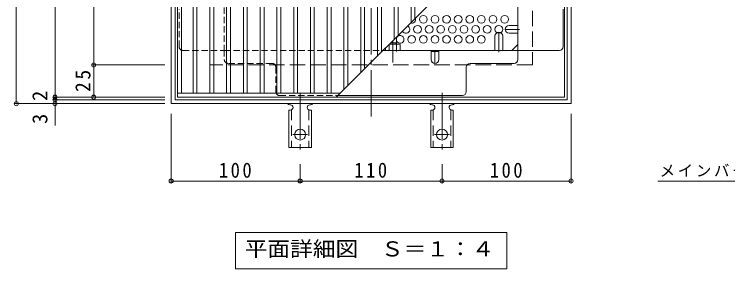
# Model space of a CAD drawing. Units: millimetres at full size, sheet at 1:4. Extents: x -838 to 994, y -781 to 732.
# Drawn here: x -771 to -218, y 160 to 357 of the extents above; entities that cross this region are included whole.
import ezdxf
from ezdxf.enums import TextEntityAlignment as Align

# ---------------------------------------------------------------- set-up
doc = ezdxf.new("R2010")
doc.units = ezdxf.units.MM
doc.header["$LTSCALE"] = 4
doc.header["$PDMODE"] = 32
doc.header["$PDSIZE"] = 3.2
for name, pattern in [('CHAIN1', [8, 5, -1, 1, -1]), ('CHAIN2', [12, 9, -1, 1, -1]), ('DASHED1', [1.8, 1.2, -0.6]), ('DASHED2', [3, 2, -1]), ('DASHED3', [4, 3, -1])]:
    doc.linetypes.add(name, pattern=pattern)
for name, color, linetype, lineweight in [('A-1_躯体', 3, 'Continuous', 9), ('A-2_仕上', 3, 'Continuous', 9), ('A-4_その他', 7, 'Continuous', 9), ('A-5_文字', 7, 'Continuous', 9), ('A-6_寸法', 2, 'Continuous', 9), ('A-7_ハッチ', 2, 'Continuous', 9), ('A-8_記号', 2, 'Continuous', 9), ('A-A_ﾊｯﾁ-ﾜｸ', 3, 'Continuous', 9), ('A-B_ﾊｯﾁ', 2, 'Continuous', 9), ('F-5_F-5ﾚｲﾔ', 7, 'Continuous', 9)]:
    doc.layers.add(name, color=color, linetype=linetype, lineweight=lineweight)
doc.styles.add('ＭＳ ゴシック', font='')
doc.styles.get('ＭＳ ゴシック').set_extended_font_data('MS Gothic')

msp = doc.modelspace()

# ---------------------------------------------------------------- linework, layer by layer
at = {"layer": 'A-1_躯体', "color": 2}
for p, q in [((-339.713, 598.162), (-339.713, 288.162)), ((-342.713, 595.162), (-342.713, 291.162)), ((-339.713, 288.162), (-649.713, 288.162)), ((-342.713, 291.162), (-646.713, 291.162))]:
    msp.add_line(p, q, dxfattribs=at)
at = {"layer": 'A-1_躯体', "color": 2, "linetype": 'DASHED3'}
for p, q in [((-369.713, 568.162), (-369.713, 318.162)), ((-369.713, 318.162), (-619.713, 318.162))]:
    msp.add_line(p, q, dxfattribs=at)
at = {"layer": 'A-1_躯体'}
for p, q in [((-474.913, 339.962), (-474.913, 334.359)), ((-480.413, 334.462), (-480.413, 334.359)), ((-479.517, 335.359), (-474.913, 335.359)), ((-475.413, 335.359), (-475.413, 334.359))]:
    msp.add_line(p, q, dxfattribs=at)
at = {"layer": 'A-1_躯体', "linetype": 'CHAIN2'}
msp.add_line((-477.913, 336.962), (-477.913, 320.126), dxfattribs=at)
at = {"layer": 'A-1_躯体', "color": 2}
for points in [[(-649.713, 288.162), (-649.713, 598.162), (-339.713, 598.162)], [(-646.713, 291.162), (-646.713, 595.162), (-342.713, 595.162)]]:
    msp.add_lwpolyline(points, dxfattribs=at)
at = {"layer": 'A-1_躯体', "color": 2, "linetype": 'DASHED3'}
msp.add_lwpolyline([(-619.713, 318.162), (-619.713, 568.162), (-369.713, 568.162)], dxfattribs=at)
at = {"layer": 'A-2_仕上'}
for p, q in [((-644.713, 593.162), (-644.713, 293.162)), ((-344.713, 293.162), (-344.713, 593.162)), ((-641.713, 590.162), (-641.713, 296.162)), ((-632.713, 590.162), (-632.713, 296.162)), ((-629.713, 590.162), (-629.713, 296.162)), ((-619.713, 590.162), (-619.713, 296.162)), ((-616.713, 590.162), (-616.713, 296.162)), ((-606.713, 590.162), (-606.713, 296.162)), ((-603.713, 590.162), (-603.713, 296.162)), ((-593.713, 590.162), (-593.713, 296.162)), ((-590.713, 590.162), (-590.713, 296.162)), ((-580.713, 590.162), (-580.713, 296.162)), ((-577.713, 590.162), (-577.713, 296.162)), ((-567.713, 590.162), (-567.713, 296.162)), ((-564.713, 590.162), (-564.713, 296.162)), ((-554.713, 590.162), (-554.713, 296.162)), ((-551.713, 590.162), (-551.713, 296.162)), ((-541.713, 590.162), (-541.713, 296.162)), ((-538.713, 590.162), (-538.713, 296.162)), ((-528.713, 590.162), (-528.713, 296.162)), ((-525.713, 590.162), (-525.713, 296.162)), ((-515.713, 590.162), (-515.713, 299.162)), ((-512.713, 590.162), (-512.713, 302.162)), ((-502.713, 590.162), (-502.713, 312.162)), ((-499.713, 590.162), (-499.713, 315.162)), ((-489.713, 590.162), (-489.713, 325.162)), ((-486.713, 590.162), (-486.713, 328.162)), ((-476.713, 590.162), (-476.713, 338.162)), ((-473.713, 590.162), (-473.713, 341.162)), ((-463.713, 590.162), (-463.713, 351.162)), ((-460.713, 590.162), (-460.713, 354.162)), ((-344.713, 470.162), (-521.713, 293.162)), ((-644.713, 296.162), (-518.713, 296.162)), ((-644.713, 293.162), (-344.713, 293.162))]:
    msp.add_line(p, q, dxfattribs=at)
at = {"layer": 'A-4_その他'}
for p, q in [((-769.713, 598.162), (-769.713, 288.162)), ((-739.713, 593.162), (-739.713, 293.162)), ((-709.713, 568.162), (-709.713, 318.162)), ((-710.913, 318.162), (-654.713, 318.162)), ((-709.713, 318.162), (-709.713, 293.162)), ((-740.913, 293.162), (-654.713, 293.162)), ((-739.713, 293.162), (-739.713, 291.162)), ((-770.913, 288.162), (-654.713, 288.162)), ((-740.913, 291.162), (-654.713, 291.162)), ((-739.713, 291.162), (-739.713, 271.154)), ((-649.713, 226.962), (-649.713, 280.162)), ((-339.713, 226.962), (-339.713, 280.162)), ((-549.713, 226.962), (-549.713, 241.23)), ((-439.713, 226.962), (-439.713, 241.23)), ((-649.713, 228.162), (-549.713, 228.162)), ((-549.713, 228.162), (-439.713, 228.162)), ((-439.713, 228.162), (-339.713, 228.162))]:
    msp.add_line(p, q, dxfattribs=at)
for p in [(-709.713, 318.162), (-739.713, 293.162), (-709.713, 293.162), (-769.713, 288.162), (-739.713, 291.162), (-739.713, 288.162), (-649.713, 228.162), (-549.713, 228.162), (-439.713, 228.162), (-339.713, 228.162)]:
    msp.add_point(p, dxfattribs=at)
at = {"layer": 'A-5_文字'}
for p, q in [((-599.913, 188.162), (-389.513, 188.162)), ((-599.913, 188.162), (-599.913, 160.162)), ((-389.513, 188.162), (-389.513, 160.162)), ((-599.913, 160.162), (-389.513, 160.162))]:
    msp.add_line(p, q, dxfattribs=at)
at = {"layer": 'A-6_寸法'}
for centre in [(-454.213, 353.529), (-445.213, 353.529), (-436.213, 353.529), (-427.213, 353.529), (-418.213, 353.529), (-409.213, 353.529), (-400.213, 353.529), (-391.213, 353.529), (-458.713, 345.734), (-449.713, 345.734), (-440.713, 345.734), (-431.713, 345.734), (-422.713, 345.734), (-413.713, 345.734), (-404.713, 345.734), (-395.713, 345.734), (-463.213, 337.94), (-454.213, 337.94), (-445.213, 337.94), (-436.213, 337.94), (-427.213, 337.94), (-418.213, 337.94), (-409.213, 337.94)]:
    msp.add_circle(centre, 3, dxfattribs=at)
for centre, start, end in [((-463.213, 353.529), 251.09585, 18.90415), ((-467.713, 345.734), 205.33117, 64.66883), ((-472.213, 337.94), 205.84193, 154.15807)]:
    msp.add_arc(centre, 3, start, end, dxfattribs=at)
at = {"layer": 'A-7_ハッチ', "linetype": 'CHAIN2'}
msp.add_line((-494.713, 278.162), (-494.713, 608.162), dxfattribs=at)
at = {"layer": 'A-7_ハッチ', "linetype": 'DASHED1'}
for p, q in [((-608.513, 556.966), (-608.513, 329.359)), ((-643.516, 332.359), (-643.516, 361.36)), ((-640.516, 329.359), (-608.513, 329.359)), ((-608.513, 329.359), (-608.513, 322.359)), ((-608.513, 329.359), (-485.517, 329.359)), ((-474.913, 329.359), (-474.913, 328.559)), ((-571.512, 319.359), (-605.513, 319.359)), ((-568.512, 316.359), (-568.512, 297.359)), ((-565.512, 294.359), (-520.517, 294.359))]:
    msp.add_line(p, q, dxfattribs=at)
at = {"layer": 'A-7_ハッチ'}
for p, q in [((-380.913, 322.359), (-380.913, 433.962)), ((-345.909, 332.359), (-345.909, 361.36)), ((-385.525, 329.359), (-380.913, 333.971)), ((-485.517, 329.359), (-348.909, 329.359)), ((-448.213, 328.559), (-442.213, 328.559)), ((-420.914, 297.359), (-420.914, 316.359)), ((-417.914, 319.359), (-383.913, 319.359)), ((-520.517, 294.359), (-423.914, 294.359))]:
    msp.add_line(p, q, dxfattribs=at)
at = {"layer": 'A-7_ハッチ', "linetype": 'DASHED1'}
for centre, start, end in [((-640.516, 332.359), 180, 270), ((-605.513, 322.359), 180, 270), ((-571.512, 316.359), 0, 90), ((-565.512, 297.359), 180, 270)]:
    msp.add_arc(centre, 3, start, end, dxfattribs=at)
at = {"layer": 'A-7_ハッチ'}
for centre, start, end in [((-348.909, 332.359), 270, 0), ((-383.913, 322.359), 270, 0), ((-417.914, 316.359), 90, 180), ((-423.914, 297.359), 270, 0)]:
    msp.add_arc(centre, 3, start, end, dxfattribs=at)
at = {"layer": 'A-8_記号'}
for p, q in [((-387.713, 348.734), (-380.913, 348.734)), ((-398.713, 340.509), (-398.713, 329.359)), ((-392.713, 340.509), (-392.713, 329.359)), ((-387.713, 342.734), (-380.913, 342.734)), ((-448.213, 322.359), (-448.213, 329.359)), ((-442.213, 322.359), (-442.213, 329.359))]:
    msp.add_line(p, q, dxfattribs=at)
at = {"layer": 'A-8_記号', "linetype": 'CHAIN1'}
for p, q in [((-395.713, 328.159), (-395.713, 343.509)), ((-379.713, 345.734), (-390.713, 345.734)), ((-445.213, 329.359), (-445.213, 319.359))]:
    msp.add_line(p, q, dxfattribs=at)
at = {"layer": 'A-8_記号'}
for centre, start, end in [((-387.713, 345.734), 90, 270), ((-395.713, 340.509), 0, 180), ((-445.213, 322.359), 180, 0)]:
    msp.add_arc(centre, 3, start, end, dxfattribs=at)
at = {"layer": 'A-A_ﾊｯﾁ-ﾜｸ', "color": 7, "linetype": 'CHAIN2'}
for p, q in [((-549.713, 296.63), (-549.713, 249.23)), ((-439.713, 296.63), (-439.713, 249.23)), ((-555.489, 264.162), (-543.937, 264.162)), ((-445.489, 264.162), (-433.937, 264.162))]:
    msp.add_line(p, q, dxfattribs=at)
at = {"layer": 'A-A_ﾊｯﾁ-ﾜｸ'}
for p, q in [((-558.463, 283.162), (-557.213, 283.162)), ((-558.463, 283.162), (-558.463, 254.162)), ((-557.713, 287.162), (-557.213, 287.162)), ((-542.218, 287.162), (-541.704, 287.162)), ((-540.963, 283.162), (-542.213, 283.162)), ((-540.963, 283.162), (-540.963, 254.162)), ((-448.463, 283.162), (-447.213, 283.162)), ((-448.463, 283.162), (-448.463, 254.162)), ((-447.713, 287.162), (-447.213, 287.162)), ((-432.218, 287.162), (-431.704, 287.162)), ((-430.963, 283.162), (-432.213, 283.162)), ((-430.963, 283.162), (-430.963, 254.162)), ((-540.963, 254.162), (-558.463, 254.162)), ((-430.963, 254.162), (-448.463, 254.162))]:
    msp.add_line(p, q, dxfattribs=at)
at = {"layer": 'A-A_ﾊｯﾁ-ﾜｸ', "linetype": 'DASHED2'}
for p, q in [((-556.463, 283.308), (-556.463, 254.162)), ((-542.963, 283.308), (-542.963, 254.162)), ((-446.463, 283.308), (-446.463, 254.162)), ((-432.963, 283.308), (-432.963, 254.162))]:
    msp.add_line(p, q, dxfattribs=at)
at = {"layer": 'A-A_ﾊｯﾁ-ﾜｸ'}
for centre in [(-549.713, 264.162), (-439.713, 264.162)]:
    msp.add_circle(centre, 4.25, dxfattribs=at)
for centre, start, end in [((-557.713, 289.162), 209.99951, 269.72403), ((-541.713, 289.162), 270.24162, 330.00072), ((-447.713, 289.162), 209.99951, 269.72403), ((-431.713, 289.162), 270.24162, 330.00072), ((-557.213, 285.162), 270, 90), ((-542.213, 285.162), 90.13329, 270), ((-447.213, 285.162), 270, 90), ((-432.213, 285.162), 90.13329, 270)]:
    msp.add_arc(centre, 2, start, end, dxfattribs=at)
at = {"layer": 'A-B_ﾊｯﾁ'}
for p, q in [((-480.776, 333.926), (-480.776, 329.359)), ((-480.517, 334.359), (-472.913, 334.359)), ((-475.05, 333.926), (-475.05, 329.359)), ((-472.913, 334.359), (-472.163, 333.926)), ((-472.163, 329.359), (-472.163, 333.926)), ((-485.517, 329.359), (-472.163, 329.359)), ((-483.663, 329.359), (-483.663, 331.212))]:
    msp.add_line(p, q, dxfattribs=at)
for centre, radius, start, end in [((-482.253, 331.624), 2.735, 57.31491, 59.95843), ((-477.913, 324.676), 9.683, 72.79973, 107.20026), ((-473.573, 331.624), 2.735, 90.2103, 122.68507), ((-473.808, 331.077), 3.29, 59.99998, 86.07924)]:
    msp.add_arc(centre, radius, start, end, dxfattribs=at)
at = {"layer": 'F-5_F-5ﾚｲﾔ'}
msp.add_line((-272.527, 228.162), (-90.258, 228.162), dxfattribs=at)

# ---------------------------------------------------------------- texts
at = {"layer": 'A-4_その他', "color": 2, "style": 'ＭＳ ゴシック'}
for s, p in [('2', (-742.113, 290.202)), ('3', (-742.113, 272.347))]:
    msp.add_text(s, height=11.73, rotation=90, dxfattribs=at).set_placement(p, align=Align.BOTTOM_LEFT)
at = {"layer": 'A-4_その他', "color": 2, "insert": (-712.113, 297.162), "char_height": 11.73, "attachment_point": 7, "rotation": 90, "style": 'ＭＳ ゴシック'}
msp.add_mtext('\\T1.27;\\W0.95;25', dxfattribs=at)
at = {"layer": 'A-4_その他', "color": 2, "char_height": 11.73, "attachment_point": 7, "style": 'ＭＳ ゴシック'}
for s, insert in [('\\T1.27;\\W0.9;100', (-612.713, 230.562)), ('\\T1.27;\\W0.9;110', (-507.713, 230.562)), ('\\T1.27;\\W0.9;100', (-402.713, 230.562))]:
    msp.add_mtext(s, dxfattribs=dict(at, insert=insert))
at = {"layer": 'A-5_文字', "color": 2, "style": 'ＭＳ ゴシック', "width": 1.1}
msp.add_text('平面詳細図\u3000Ｓ＝１：４', height=11.73, dxfattribs=at).set_placement((-592.713, 166.162), align=Align.BOTTOM_LEFT)
at = {"layer": 'F-5_F-5ﾚｲﾔ', "insert": (-271.036, 230.842), "char_height": 8.798, "attachment_point": 7, "style": 'ＭＳ ゴシック'}
msp.add_mtext('\\T1.17;メインバー表面\u3000Ｓ＝１：１', dxfattribs=at)

doc.saveas('drawing.dxf')
